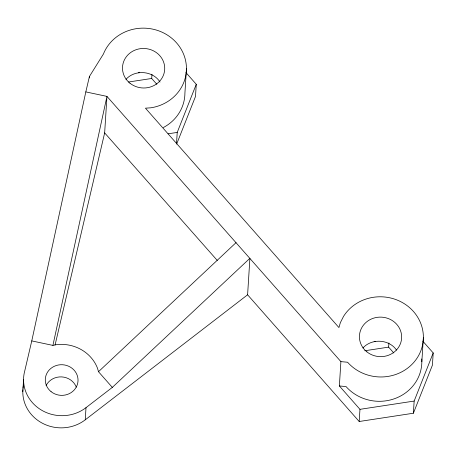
<?xml version="1.0" encoding="UTF-8"?>
<svg xmlns="http://www.w3.org/2000/svg" width="456" height="456" viewBox="0 0 456 456"><rect width="100%" height="100%" fill="white"/><g stroke="black" fill="none" stroke-linecap="round" stroke-linejoin="round"><path stroke-width="0.68" d="M22.8 391.738L23.564 379.574M89.33 77.896L89.416 76.505L103.421 54.03A42.847 40.082 3.6 0 1 176.552 42.864A42.847 40.082 3.6 0 1 150.85 107.804L145.447 108.18L338.928 327.562L340.353 322.677L343.539 316.378A42.847 40.082 3.6 0 1 406.285 305.035A42.847 40.082 3.6 0 1 411.563 364.772A42.847 40.082 3.6 0 1 347.597 362.246L340.9 361.619L106.955 96.393L85.819 91.907L31.766 340.911L24.174 373.39A38.104 35.648 3.6 0 0 42.459 410.685A38.104 35.648 3.6 0 0 86.013 407.647L112.319 387.395L249.899 258.295L247.602 294.798L359.197 421.504L413.387 413.227L432.436 365.108L433.2 352.938L422.889 341.253M22.874 389.669A38.104 35.648 3.6 0 0 43.639 423.858A38.104 35.648 3.6 0 0 85.249 419.816L86.013 407.647M55.056 345.084L104.658 132.895L106.955 96.393L52.907 345.397L31.766 340.911M156.847 84.309L151.705 78.478L151.968 74.265M176.5 143.908L177.224 132.417L196.268 84.292L185.962 72.601M186.447 68.753L184.919 93.092A42.847 40.082 3.6 0 1 163.322 127.549M196.268 84.292L195.504 96.461L176.717 143.925M359.197 421.504L359.961 409.334L339.367 385.953L340.9 361.619M393.779 352.955L388.637 347.124L388.9 342.912M413.387 413.227L414.151 401.063L433.2 352.938M421.846 361.739L423.379 337.4M85.819 91.907L89.416 76.505M112.319 387.395L98.485 371.714L236.071 242.615M125.981 79.361C134.879 69.323 152.863 70.629 160.016 82.034M362.913 348.008C371.634 338.187 389.173 339.167 396.526 350.111M85.249 419.816L247.602 294.798M138.527 72.755L139.639 72.213M52.907 345.397L55.222 344.844A38.104 35.648 3.6 0 1 97.521 368.283L98.485 371.714M128.472 82.023L151.705 78.478M168.076 133.813L177.224 132.417M364.697 350.778L388.637 347.124M359.961 409.334L414.151 401.063M374.131 341.31L375.459 341.401M339.367 385.953L346.064 386.585A42.847 40.082 3.6 0 0 394.867 398.584A42.847 40.082 3.6 0 0 421.754 358.94M104.658 132.895L217.278 260.439M46.084 385.548A16.382 15.327 3.6 0 1 61.691 376.901A16.382 15.327 3.6 0 1 76.312 387.15M22.994 388.29A38.104 35.648 3.6 0 1 23.41 385.554M51.078 391.653A16.382 15.327 3.6 0 0 77.776 382.897A16.382 15.327 3.6 0 0 56.134 365.564A16.382 15.327 3.6 0 0 51.078 391.653M129.96 83.209A21.124 19.762 3.6 0 0 164.388 71.917A21.124 19.762 3.6 0 0 136.481 49.573A21.124 19.762 3.6 0 0 129.96 83.209M366.886 351.855A21.124 19.762 3.6 0 0 401.32 340.564A21.124 19.762 3.6 0 0 373.407 318.22A21.124 19.762 3.6 0 0 366.886 351.855"/></g></svg>
